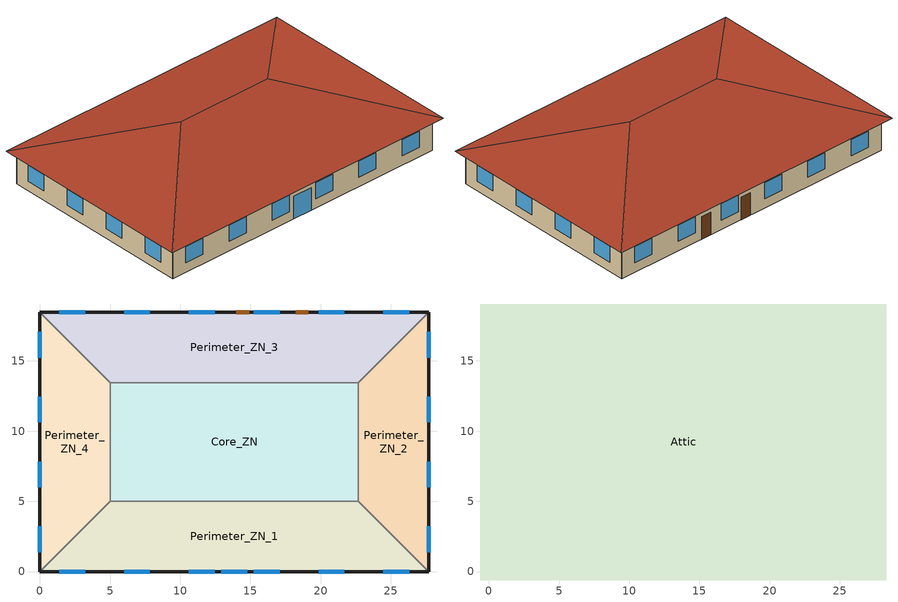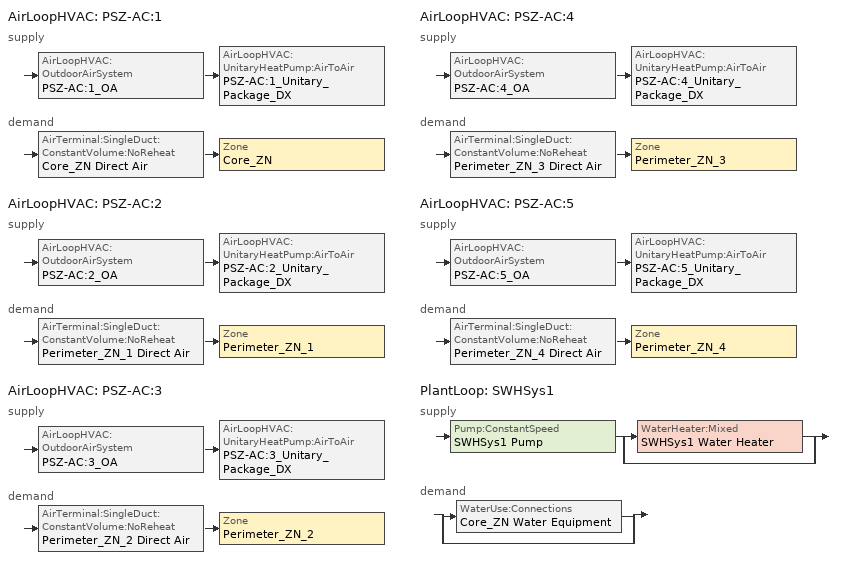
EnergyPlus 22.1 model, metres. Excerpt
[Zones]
Core_ZN
 floor adiabatic (Core_ZN_floor_Ffactor): 5,13.46 22.69,13.46 22.69,5 5,5 z0
 wall to Perimeter_ZN_1 (int_wall): 5,5 22.69,5 z0:3.05
 wall to Perimeter_ZN_2 (int_wall): 22.69,5 22.69,13.46 z0:3.05
 wall to Perimeter_ZN_3 (int_wall): 22.69,13.46 5,13.46 z0:3.05
 wall to Perimeter_ZN_4 (int_wall): 5,13.46 5,5 z0:3.05
Perimeter_ZN_1
 floor ground (Perimeter_ZN_1_floor_Ffactor): 27.69,0 0,0 5,5 22.69,5 z0
 wall outside (nonres_ext_wall_grd): 0,0 27.69,0 z0:3.05
 wall to Perimeter_ZN_4 (int_wall): 5,5 0,0 z0:3.05
 wall to Perimeter_ZN_2 (int_wall): 27.69,0 22.69,5 z0:3.05
 window (Window_U_0.5731_SHGC_South_0.39): 1.39,0 3.22,0 / 6.01,0 7.84,0 / 10.62,0 12.45,0 / 15.24,0 17.07,0 / 19.85,0 21.68,0 / 24.47,0 26.3,0 z0.9:2.42; 12.93,0 14.76,0 z0:2.13
Perimeter_ZN_2
 floor ground (Perimeter_ZN_2_floor_Ffactor): 22.69,13.46 27.69,18.46 27.69,0 22.69,5 z0
 wall outside (nonres_ext_wall_grd): 27.69,0 27.69,18.46 z0:3.05
 wall to Perimeter_ZN_3 (int_wall): 27.69,18.46 22.69,13.46 z0:3.05
 window (Window_U_0.5731_SHGC_East_0.39): 27.69,15.24 27.69,17.07 / 27.69,10.62 27.69,12.45 / 27.69,6.01 27.69,7.84 / 27.69,1.39 27.69,3.22 z0.9:2.42
Perimeter_ZN_3
 floor ground (Perimeter_ZN_3_floor_Ffactor): 5,13.46 0,18.46 27.69,18.46 22.69,13.46 z0
 wall outside (nonres_ext_wall_grd): 27.69,18.46 0,18.46 z0:3.05
 wall to Perimeter_ZN_4 (int_wall): 0,18.46 5,13.46 z0:3.05
 window (Window_U_0.5731_SHGC_North_0.39): 26.3,18.46 24.47,18.46 / 21.68,18.46 19.85,18.46 / 17.07,18.46 15.24,18.46 / 12.45,18.46 10.62,18.46 / 7.84,18.46 6.01,18.46 / 3.22,18.46 1.39,18.46 z0.9:2.42
 door (Swinging Door_con): 14.91,18.46 14,18.46 / 19.13,18.46 18.22,18.46 z0:2.13
Perimeter_ZN_4
 floor ground (Perimeter_ZN_4_floor_Ffactor): 5,5 0,0 0,18.46 5,13.46 z0
 wall outside (nonres_ext_wall_grd): 0,18.46 0,0 z0:3.05
 window (Window_U_0.5731_SHGC_West_0.39): 0,3.22 0,1.39 / 0,7.84 0,6.01 / 0,12.45 0,10.62 / 0,17.07 0,15.24 z0.9:2.42
Attic
 floor outside (ext_soffit_floor): -0.6,19.06 0,18.46 0,0 -0.6,-0.6 z3.05; 0,0 27.69,0 28.29,-0.6 -0.6,-0.6 z3.05; 28.29,19.06 28.29,-0.6 27.69,0 27.69,18.46 z3.05; -0.6,19.06 28.29,19.06 27.69,18.46 0,18.46 z3.05
 floor to Perimeter_ZN_1 (nonres_roof_floor): 0,0 5,5 22.69,5 27.69,0 z3.05
 floor to Perimeter_ZN_4 (nonres_roof_floor): 5,13.46 5,5 0,0 0,18.46 z3.05
 floor to Perimeter_ZN_2 (nonres_roof_floor): 22.69,5 22.69,13.46 27.69,18.46 27.69,0 z3.05
 floor to Core_ZN (nonres_roof_floor): 5,13.46 22.69,13.46 22.69,5 5,5 z3.05
 floor to Perimeter_ZN_3 (nonres_roof_floor): 0,18.46 27.69,18.46 22.69,13.46 5,13.46 z3.05
 roof outside (AtticRoofDeck): 28.29,19.06,3.05 -0.6,19.06,3.05 9.23,9.23,6.33 18.46,9.23,6.33; -0.6,19.06,3.05 -0.6,-0.6,3.05 9.23,9.23,6.33; 28.29,-0.6,3.05 28.29,19.06,3.05 18.46,9.23,6.33; -0.6,-0.6,3.05 28.29,-0.6,3.05 18.46,9.23,6.33 9.23,9.23,6.33
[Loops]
AirLoopHVAC 'PSZ-AC:1'
 supply: AirLoopHVAC:OutdoorAirSystem 'PSZ-AC:1_OA' > AirLoopHVAC:UnitaryHeatPump:AirToAir 'PSZ-AC:1_Unitary_Package_DX'
 demand: AirTerminal:SingleDuct:ConstantVolume:NoReheat 'Core_ZN Direct Air' > Zone 'Core_ZN'
AirLoopHVAC 'PSZ-AC:2'
 supply: AirLoopHVAC:OutdoorAirSystem 'PSZ-AC:2_OA' > AirLoopHVAC:UnitaryHeatPump:AirToAir 'PSZ-AC:2_Unitary_Package_DX'
 demand: AirTerminal:SingleDuct:ConstantVolume:NoReheat 'Perimeter_ZN_1 Direct Air' > Zone 'Perimeter_ZN_1'
AirLoopHVAC 'PSZ-AC:3'
 supply: AirLoopHVAC:OutdoorAirSystem 'PSZ-AC:3_OA' > AirLoopHVAC:UnitaryHeatPump:AirToAir 'PSZ-AC:3_Unitary_Package_DX'
 demand: AirTerminal:SingleDuct:ConstantVolume:NoReheat 'Perimeter_ZN_2 Direct Air' > Zone 'Perimeter_ZN_2'
AirLoopHVAC 'PSZ-AC:4'
 supply: AirLoopHVAC:OutdoorAirSystem 'PSZ-AC:4_OA' > AirLoopHVAC:UnitaryHeatPump:AirToAir 'PSZ-AC:4_Unitary_Package_DX'
 demand: AirTerminal:SingleDuct:ConstantVolume:NoReheat 'Perimeter_ZN_3 Direct Air' > Zone 'Perimeter_ZN_3'
AirLoopHVAC 'PSZ-AC:5'
 supply: AirLoopHVAC:OutdoorAirSystem 'PSZ-AC:5_OA' > AirLoopHVAC:UnitaryHeatPump:AirToAir 'PSZ-AC:5_Unitary_Package_DX'
 demand: AirTerminal:SingleDuct:ConstantVolume:NoReheat 'Perimeter_ZN_4 Direct Air' > Zone 'Perimeter_ZN_4'
PlantLoop 'SWHSys1'
 supply: Pump:ConstantSpeed 'SWHSys1 Pump' > split
  | WaterHeater:Mixed 'SWHSys1 Water Heater'
  | bypass
 demand: split
  | WaterUse:Connections 'Core_ZN Water Equipment'
  | bypass
[Building]
OfficeSmall: North Axis {deg}=0; Terrain=City; Loads Convergence Tolerance Value {W}=0.04; Temperature Convergence Tolerance Value {deltaC}=0.2; Solar Distribution=FullInteriorAndExterior; Maximum Number of Warmup Days=25; Minimum Number of Warmup Days=6
[Site:Location]
Site:Location=Albuquerque.Intl.Sunport_NM_USA WMO=723650; Latitude {N+ S-}=35.04; Longitude {W- E+}=-106.62; Time Zone Relative to GMT {GMT+/-}=-7; Elevation {m}=1620
[SizingPeriod:DesignDay] Day of Month=21; Dry-Bulb Temperature Range Modifier Type=DefaultMultipliers; Humidity Condition Type=Wetbulb; Barometric Pressure {Pa}=83318; Rain {Yes/No}=No; Snow on ground {Yes/No}=No; Daylight Savings Time Indicator=No
Name | Month | Day Type | Maximum Dry-Bulb Temperature {C} | Daily Dry-Bulb Temperature Range {C} | Wetbulb at Maximum Dry-Bulb {C} | Wind Speed {m/s} design conditions vs. traditional 6.71 m/s (15 mph) | Wind Direction {Degrees; N=0, S=180} | Solar Model Indicator | Clearness {0.0 to 1.1} | Wind Speed {m/s} design conditions vs. traditional 3.35 m/s (7mph) | ASHRAE Clear Sky Optical Depth for Beam Irradiance (taub) | ASHRAE Clear Sky Optical Depth for Diffuse Irradiance (taud)
Albuquerque.Intl.Sunport_NM_USA Ann Htg 99.6% Condns DB | 12 | WinterDesignDay | -7.9 | 0 | -7.9 | 3.2 | 0 | ASHRAEClearSky | 0
Albuquerque.Intl.Sunport_NM_USA Ann Clg .4% Condns DB=>MWB | 7 | SummerDesignDay | 35.1 | 13.5 | 15.7 |  | 220 | ASHRAETau |  | 4.4 | 0.463 | 1.887
[Site:WaterMainsTemperature]
Calculation Method=Correlation; Annual average outdoor air temperature {C}=13.6333; Maximum difference in monthly average outdoor air temperatures {C}=23.5
[Site:GroundTemperature:FCfactorMethod]
January Ground Temperature {C}=13.7; February Ground Temperature {C}=7; March Ground Temperature {C}=2.1; April Ground Temperature {C}=2.6; May Ground Temperature {C}=4.3; June Ground Temperature {C}=8.8; July Ground Temperature {C}=13.9; August Ground Temperature {C}=17.8; September Ground Temperature {C}=23.2; October Ground Temperature {C}=25.6; November Ground Temperature {C}=24.1; December Ground Temperature {C}=20.5
[Material:NoMass]
Opaque Door panel_con: MediumRough, 0.251586, 0.9, 0.7, 0.7
Nonres_Roof_Insulation: MediumSmooth, 4.8919, 0.9, 0.7, 0.7
Nonres_Exterior_Wall_Insulation_grd: MediumSmooth, 1.06783, 0.9, 0.7, 0.7
[Construction]
Swinging Door_con: Opaque Door panel_con
InteriorFurnishings: Std Wood 6inch
AtticRoofDeck: F12 Asphalt shingles, G02 16mm plywood
int_wall: G01 13mm gypsum board, G01 13mm gypsum board
ext_soffit_floor: G02 16mm plywood
nonres_roof_floor: G01 16mm gypsum board, Nonres_Roof_Insulation
nonres_ext_wall_grd: F07 25mm stucco, G01 16mm gypsum board, Nonres_Exterior_Wall_Insulation_grd, G01 16mm gypsum board
Window_U_0.5731_SHGC_East_0.39: Glazing Layer East
Window_U_0.5731_SHGC_South_0.39: Glazing Layer South
Window_U_0.5731_SHGC_West_0.39: Glazing Layer West
Window_U_0.5731_SHGC_North_0.39: Glazing Layer North
[Material]
Name | Roughness | Thickness {m} | Conductivity {W/m-K} | Density {kg/m3} | Specific Heat {J/kg-K} | Thermal Absorptance | Solar Absorptance | Visible Absorptance | Absorptance:Thermal | Absorptance:Solar | Absorptance:Visible
Std Wood 6inch | MediumSmooth | 0.15 | 0.12 | 540 | 1210 | 0.9 | 0.7 | 0.7
F07 25mm stucco | Smooth | 0.0254 | 0.72 | 1856 | 840 | 0.9 | 0.7 | 0.7
F12 Asphalt shingles | VeryRough | 0.0032 | 0.04 | 1120 | 1260 |  |  |  | 0.9 | 0.7
G01 13mm gypsum board | Smooth | 0.0127 | 0.16 | 800 | 1090 |  |  |  | 0.9 | 0.7 | 0.5
G01 16mm gypsum board | MediumSmooth | 0.0159 | 0.16 | 800 | 1090
G02 16mm plywood | Smooth | 0.0159 | 0.12 | 544 | 1210
[WindowMaterial:SimpleGlazingSystem] U-Factor {W/m2-K}=3.25421; Solar Heat Gain Coefficient=0.39; Visible Transmittance=0.39
Glazing Layer East; Glazing Layer South; Glazing Layer West; Glazing Layer North
[Construction:FfactorGroundFloor] F-Factor {W/m-K}=1.26363
Name | Area {m2} | PerimeterExposed {m}
Core_ZN_floor_Ffactor | 149.657 | 0
Perimeter_ZN_1_floor_Ffactor; Perimeter_ZN_3_floor_Ffactor | 113.45 | 27.69
Perimeter_ZN_2_floor_Ffactor; Perimeter_ZN_4_floor_Ffactor | 67.3 | 18.46
[Zone] Type=1; Multiplier=1; Ceiling Height {m}=autocalculate; Volume {m3}=autocalculate; Floor Area {m2}=autocalculate
Name | Part of Total Floor Area
Core_ZN; Perimeter_ZN_1; Perimeter_ZN_2; Perimeter_ZN_3; Perimeter_ZN_4 | Yes
Attic | No
[InternalMass] Construction=InteriorFurnishings
Name | Zone or ZoneList | Surface Area {m2}
Core_ZN_InternalMass_1 | Core_ZN | 299.3148
Perimeter_ZN_1_InternalMass_1 | Perimeter_ZN_1 | 226.9
Perimeter_ZN_2_InternalMass_1 | Perimeter_ZN_2 | 134.6
Perimeter_ZN_3_InternalMass_1 | Perimeter_ZN_3 | 226.9
Perimeter_ZN_4_InternalMass_1 | Perimeter_ZN_4 | 134.6
[People] Number of People Calculation Method=Area/Person; Floor Area per Person {m2/person}=18.5806; Fraction Radiant=0.3; Sensible Heat Fraction=AUTOCALCULATE; Activity Level Schedule=ACTIVITY_SCH; Enable ASHRAE 55 Comfort Warnings=No; Mean Radiant Temperature Calculation Type=ZoneAveraged
Name | Zone or ZoneList or Space or SpaceList | Number of People Schedule
Core_ZN | Core_ZN | BLDG_OCC_SCH_wo_SB
Perimeter_ZN_1 | Perimeter_ZN_1 | BLDG_OCC_SCH_wo_SB
Perimeter_ZN_2 | Perimeter_ZN_2 | BLDG_OCC_SCH_w_SB
Perimeter_ZN_3 | Perimeter_ZN_3 | BLDG_OCC_SCH_wo_SB
Perimeter_ZN_4 | Perimeter_ZN_4 | BLDG_OCC_SCH_wo_SB
[Lights] Schedule=ltg_sch_office; Design Level Calculation Method=Watts/Area; Watts per Zone Floor Area {W/m2}=10.67131; Return Air Fraction=0; Fraction Radiant=0.7; Fraction Visible=0.2; Fraction Replaceable=1; Return Air Fraction Calculated from Plenum Temperature=No
Name | Zone or ZoneList or Space or SpaceList
Core_ZN_Lights | Core_ZN
Perimeter_ZN_1_Lights | Perimeter_ZN_1
Perimeter_ZN_2_Lights | Perimeter_ZN_2
Perimeter_ZN_3_Lights | Perimeter_ZN_3
Perimeter_ZN_4_Lights | Perimeter_ZN_4
[ElectricEquipment] Schedule=BLDG_EQUIP_SCH; Design Level Calculation Method=Watts/Area; Watts per Zone Floor Area {W/m2}=6.78
Name | Zone or ZoneList or Space or SpaceList
Core_ZN_MiscPlug_Equip | Core_ZN
Perimeter_ZN_1_MiscPlug_Equip | Perimeter_ZN_1
Perimeter_ZN_2_MiscPlug_Equip | Perimeter_ZN_2
Perimeter_ZN_3_MiscPlug_Equip | Perimeter_ZN_3
Perimeter_ZN_4_MiscPlug_Equip | Perimeter_ZN_4
[ZoneInfiltration:DesignFlowRate] Temperature Term Coefficient=0; Velocity Squared Term Coefficient=0
Name | Zone or ZoneList | Schedule | Design Flow Rate Calculation Method | Design Flow Rate {m3/s} | Flow per Exterior Surface Area {m3/s-m2} | Constant Term Coefficient | Velocity Term Coefficient
Perimeter_ZN_1_Infiltration | Perimeter_ZN_1 | INFIL_QUARTER_ON_SCH | Flow/ExteriorWallArea | 0 | 0.00102523 | 0 | 0.224
Perimeter_ZN_1_Door_Infiltration | Perimeter_ZN_1 | INFIL_Door_Opening_SCH | Flow/Zone | 0.129785 |  | 1 | 0
Perimeter_ZN_2_Infiltration | Perimeter_ZN_2 | INFIL_QUARTER_ON_SCH | Flow/ExteriorWallArea | 0 | 0.00102523 | 0 | 0.224
Perimeter_ZN_3_Infiltration | Perimeter_ZN_3 | INFIL_QUARTER_ON_SCH | Flow/ExteriorWallArea | 0 | 0.00102523 | 0 | 0.224
Perimeter_ZN_4_Infiltration | Perimeter_ZN_4 | INFIL_QUARTER_ON_SCH | Flow/ExteriorWallArea | 0 | 0.00102523 | 0 | 0.224
Attic_Infiltration | Attic | ALWAYS_ON | Flow/Zone | 0.2001 |  | 1 | 0
[Exterior:Lights]
Exterior_Lights: Schedule=Exterior_Lgt_ALWAYS_ON; Design Level {W}=2257.58; Control Option=AstronomicalClock
[DesignSpecification:ZoneAirDistribution]
CM DSZAD Building: Zone Air Distribution Effectiveness in Cooling Mode=1; Zone Air Distribution Effectiveness in Heating Mode=1
[Sizing:Zone] Zone Cooling Design Supply Air Temperature Input Method=SupplyAirTemperature; Zone Cooling Design Supply Air Temperature {C}=12.8; Zone Heating Design Supply Air Temperature Input Method=SupplyAirTemperature; Zone Heating Design Supply Air Temperature {C}=40; Zone Cooling Design Supply Air Humidity Ratio {kg-H2O/kg-air}=0.0085; Zone Heating Design Supply Air Humidity Ratio {kgWater/kgDryAir}=0.008; Cooling Design Air Flow Method=DesignDay; Cooling Design Air Flow Rate {m3/s}=0; Cooling Minimum Air Flow Fraction=0; Heating Design Air Flow Method=DesignDay; Heating Design Air Flow Rate {m3/s}=0
Name | Design Specification Outdoor Air Object
Core_ZN | SZ DSOA Core_ZN
Perimeter_ZN_1 | SZ DSOA Perimeter_ZN_1
Perimeter_ZN_2 | SZ DSOA Perimeter_ZN_2
Perimeter_ZN_3 | SZ DSOA Perimeter_ZN_3
Perimeter_ZN_4 | SZ DSOA Perimeter_ZN_4
[DesignSpecification:OutdoorAir] Outdoor Air Method=Flow/Area; Outdoor Air Flow per Zone Floor Area {m3/s-m2}=0.000508
SZ DSOA Core_ZN; SZ DSOA Perimeter_ZN_1; SZ DSOA Perimeter_ZN_2; SZ DSOA Perimeter_ZN_3; SZ DSOA Perimeter_ZN_4
[ZoneControl:Thermostat] Control Type Schedule=Dual Zone Control Type Sched
Name | Zone or ZoneList | Control 1
Core_ZN Thermostat | Core_ZN | Core_ZN Dual SP Control
Perimeter_ZN_1 Thermostat | Perimeter_ZN_1 | Perimeter_ZN_1 Dual SP Control
Perimeter_ZN_2 Thermostat | Perimeter_ZN_2 | Perimeter_ZN_2 Dual SP Control
Perimeter_ZN_3 Thermostat | Perimeter_ZN_3 | Perimeter_ZN_3 Dual SP Control
Perimeter_ZN_4 Thermostat | Perimeter_ZN_4 | Perimeter_ZN_4 Dual SP Control
[ThermostatSetpoint:DualSetpoint] Heating Setpoint Temperature Schedule=HTGSETP_SCH_NO_OPTIMUM; Cooling Setpoint Temperature Schedule=CLGSETP_SCH_NO_SETBACK
Core_ZN Dual SP Control; Perimeter_ZN_1 Dual SP Control; Perimeter_ZN_2 Dual SP Control; Perimeter_ZN_3 Dual SP Control; Perimeter_ZN_4 Dual SP Control
[Coil:Cooling:DX:SingleSpeed] Availability Schedule=Always_On; Gross Rated Total Cooling Capacity {W}=AUTOSIZE; Gross Rated Sensible Heat Ratio=AUTOSIZE; Gross Rated Cooling COP {W/W}=3.14722; Rated Air Flow Rate {m3/s}=AUTOSIZE; Total Cooling Capacity Function of Temperature Curve=SmDXalt_CapFT; Total Cooling Capacity Function of Flow Fraction Curve=SmDXalt_CapFF; Energy Input Ratio Function of Temperature Curve=SmDXalt_EIRFT; Energy Input Ratio Function of Flow Fraction Curve=SmDXalt_EIRFF; Part Load Fraction Correlation Curve=SmDXalt_PLR
PSZ-AC:1 HP Cooling Coil; PSZ-AC:2 HP Cooling Coil; PSZ-AC:3 HP Cooling Coil; PSZ-AC:4 HP Cooling Coil; PSZ-AC:5 HP Cooling Coil
[Coil:Heating:DX:SingleSpeed] Availability Schedule=Always_On; Gross Rated Heating Capacity {W}=AUTOSIZE; Gross Rated Heating COP {W/W}=3.00696; Rated Air Flow Rate {m3/s}=AUTOSIZE; Heating Capacity Function of Temperature Curve=HPACHeatCapFT; Heating Capacity Function of Flow Fraction Curve=HPACHeatCapFF; Energy Input Ratio Function of Temperature Curve=HPACHeatEIRFT; Energy Input Ratio Function of Flow Fraction Curve=HPACHeatEIRFF; Part Load Fraction Correlation Curve=HPACHeatPLFFPLR; Defrost Energy Input Ratio Function of Temperature Curve=HPACDefrostCAPFT; Minimum Outdoor Dry-Bulb Temperature for Compressor Operation {C}=-12.2; Maximum Outdoor Dry-Bulb Temperature for Defrost Operation {C}=1.67; Crankcase Heater Capacity {W}=50; Maximum Outdoor Dry-Bulb Temperature for Crankcase Heater Operation {C}=4.4; Defrost Strategy=ReverseCycle; Defrost Control=OnDemand; Resistive Defrost Heater Capacity {W}=AUTOSIZE
PSZ-AC:1 Heating Coil; PSZ-AC:2 Heating Coil; PSZ-AC:3 Heating Coil; PSZ-AC:4 Heating Coil; PSZ-AC:5 Heating Coil
[Sizing:System] Type of Load to Size On=Sensible; Design Outdoor Air Flow Rate {m3/s}=AUTOSIZE; Central Heating Maximum System Air Flow Ratio=1; Preheat Design Temperature {C}=7; Preheat Design Humidity Ratio {kgWater/kgDryAir}=0.008; Precool Design Temperature {C}=12.8; Precool Design Humidity Ratio {kgWater/kgDryAir}=0.008; Central Cooling Design Supply Air Temperature {C}=12.8; Central Heating Design Supply Air Temperature {C}=40; Type of Zone Sum to Use=NonCoincident; 100% Outdoor Air in Cooling=No; 100% Outdoor Air in Heating=No; Central Cooling Design Supply Air Humidity Ratio {kgWater/kgDryAir}=0.0085; Central Heating Design Supply Air Humidity Ratio {kgWater/kgDryAir}=0.008; Cooling Supply Air Flow Rate Method=DesignDay; Cooling Supply Air Flow Rate {m3/s}=0; Heating Supply Air Flow Rate Method=DesignDay; Heating Supply Air Flow Rate {m3/s}=0; System Outdoor Air Method=ZoneSum; Zone Maximum Outdoor Air Fraction=1; Cooling Design Capacity Method=CoolingDesignCapacity; Cooling Design Capacity {W}=autosize; Heating Design Capacity Method=HeatingDesignCapacity; Heating Design Capacity {W}=autosize; Central Cooling Capacity Control Method=OnOff
PSZ-AC:1; PSZ-AC:2; PSZ-AC:3; PSZ-AC:4; PSZ-AC:5
[AirTerminal:SingleDuct:ConstantVolume:NoReheat] Availability Schedule=Always_On; Maximum Air Flow Rate {m3/s}=AUTOSIZE
Core_ZN Direct Air; Perimeter_ZN_1 Direct Air; Perimeter_ZN_2 Direct Air; Perimeter_ZN_3 Direct Air; Perimeter_ZN_4 Direct Air
[Zone equipment]
Core_ZN: Core_ZN Direct Air
Perimeter_ZN_1: Perimeter_ZN_1 Direct Air
Perimeter_ZN_2: Perimeter_ZN_2 Direct Air
Perimeter_ZN_3: Perimeter_ZN_3 Direct Air
Perimeter_ZN_4: Perimeter_ZN_4 Direct Air
[Fan:OnOff] Availability Schedule=HVACOperationSchd; Fan Total Efficiency=0.53625; Pressure Rise {Pa}=622.5; Maximum Flow Rate {m3/s}=autosize; Motor Efficiency=0.825; Motor In Airstream Fraction=1
PSZ-AC:1 Fan; PSZ-AC:2 Fan; PSZ-AC:3 Fan; PSZ-AC:4 Fan; PSZ-AC:5 Fan
[Coil:Heating:Fuel] Availability Schedule=Always_On; Fuel Type=NaturalGas; Burner Efficiency=0.8; Nominal Capacity {W}=autosize
PSZ-AC:1_SuppHeatCoil; PSZ-AC:2_SuppHeatCoil; PSZ-AC:3_SuppHeatCoil; PSZ-AC:4_SuppHeatCoil; PSZ-AC:5_SuppHeatCoil
[AirLoopHVAC:UnitaryHeatPump:AirToAir] Availability Schedule=Always_On; Cooling Supply Air Flow Rate {m3/s}=AUTOSIZE; Heating Supply Air Flow Rate {m3/s}=AUTOSIZE; No Load Supply Air Flow Rate {m3/s}=AUTOSIZE; Maximum Supply Air Temperature from Supplemental Heater {C}=AUTOSIZE; Maximum Outdoor Dry-Bulb Temperature for Supplemental Heater Operation {C}=4.44; Fan Placement=BlowThrough; Supply Air Fan Operating Mode Schedule=HVACOperationSchd
Name | Controlling Zone or Thermostat Location | Supply Air Fan | Heating Coil | Cooling Coil | Supplemental Heating Coil
PSZ-AC:1_Unitary_Package_DX | Core_ZN | PSZ-AC:1 Fan | PSZ-AC:1 Heating Coil | PSZ-AC:1 HP Cooling Coil | PSZ-AC:1_SuppHeatCoil
PSZ-AC:2_Unitary_Package_DX | Perimeter_ZN_1 | PSZ-AC:2 Fan | PSZ-AC:2 Heating Coil | PSZ-AC:2 HP Cooling Coil | PSZ-AC:2_SuppHeatCoil
PSZ-AC:3_Unitary_Package_DX | Perimeter_ZN_2 | PSZ-AC:3 Fan | PSZ-AC:3 Heating Coil | PSZ-AC:3 HP Cooling Coil | PSZ-AC:3_SuppHeatCoil
PSZ-AC:4_Unitary_Package_DX | Perimeter_ZN_3 | PSZ-AC:4 Fan | PSZ-AC:4 Heating Coil | PSZ-AC:4 HP Cooling Coil | PSZ-AC:4_SuppHeatCoil
PSZ-AC:5_Unitary_Package_DX | Perimeter_ZN_4 | PSZ-AC:5 Fan | PSZ-AC:5 Heating Coil | PSZ-AC:5 HP Cooling Coil | PSZ-AC:5_SuppHeatCoil
[Controller:OutdoorAir] Minimum Outdoor Air Flow Rate {m3/s}=AUTOSIZE; Maximum Outdoor Air Flow Rate {m3/s}=AUTOSIZE; Economizer Control Type=NoEconomizer; Economizer Control Action Type=ModulateFlow; Economizer Maximum Limit Dry-Bulb Temperature {C}=28; Economizer Maximum Limit Enthalpy {J/kg}=64000; Lockout Type=LockoutWithHeating; Minimum Limit Type=FixedMinimum; Minimum Outdoor Air Schedule=MinOA_Sched
PSZ-AC:1_OA_Controller; PSZ-AC:2_OA_Controller; PSZ-AC:3_OA_Controller; PSZ-AC:4_OA_Controller; PSZ-AC:5_OA_Controller
[Controller:MechanicalVentilation] Availability Schedule=MinOA_Sched; Demand Controlled Ventilation=No; System Outdoor Air Method=ZoneSum; Design Specification Zone Air Distribution Object=CM DSZAD Building
Name | Zone 1 | Design Specification Outdoor Air Object
Core_ZN_DCV | Core_ZN | SZ DSOA Core_ZN
Perimeter_ZN_1_DCV | Perimeter_ZN_1 | SZ DSOA Perimeter_ZN_1
Perimeter_ZN_2_DCV | Perimeter_ZN_2 | SZ DSOA Perimeter_ZN_2
Perimeter_ZN_3_DCV | Perimeter_ZN_3 | SZ DSOA Perimeter_ZN_3
Perimeter_ZN_4_DCV | Perimeter_ZN_4 | SZ DSOA Perimeter_ZN_4
[AirLoopHVAC] Design Supply Air Flow Rate {m3/s}=AUTOSIZE
PSZ-AC:1; PSZ-AC:2; PSZ-AC:3; PSZ-AC:4; PSZ-AC:5
[AvailabilityManager:NightCycle] Applicability Schedule=Always_On; Fan Schedule=HVACOperationSchd; Control Type=CycleOnAny; Thermostat Tolerance {deltaC}=1; Cycling Run Time Control Type=FixedRunTime; Cycling Run Time {s}=1800
PSZ-AC:1 Availability Manager; PSZ-AC:2 Availability Manager; PSZ-AC:3 Availability Manager; PSZ-AC:4 Availability Manager; PSZ-AC:5 Availability Manager
[SetpointManager:SingleZone:Heating] Control Variable=Temperature; Minimum Supply Air Temperature {C}=12.8; Maximum Supply Air Temperature {C}=40
Name | Control Zone | Setpoint Node or NodeList
SupAirTemp MngrCore_ZN - Htg | Core_ZN | PSZ-AC:1 Supply Equipment Outlet Node
SupAirTemp MngrPerimeter_ZN_1 - Htg | Perimeter_ZN_1 | PSZ-AC:2 Supply Equipment Outlet Node
SupAirTemp MngrPerimeter_ZN_2 - Htg | Perimeter_ZN_2 | PSZ-AC:3 Supply Equipment Outlet Node
SupAirTemp MngrPerimeter_ZN_3 - Htg | Perimeter_ZN_3 | PSZ-AC:4 Supply Equipment Outlet Node
SupAirTemp MngrPerimeter_ZN_4 - Htg | Perimeter_ZN_4 | PSZ-AC:5 Supply Equipment Outlet Node
[SetpointManager:SingleZone:Cooling] Control Variable=Temperature; Minimum Supply Air Temperature {C}=12.8; Maximum Supply Air Temperature {C}=40
Name | Control Zone | Setpoint Node or NodeList
SupAirTemp MngrCore_ZN - Clg | Core_ZN | PSZ-AC:1 Zone Equipment Inlet Node
SupAirTemp MngrPerimeter_ZN_1 - Clg | Perimeter_ZN_1 | PSZ-AC:2 Zone Equipment Inlet Node
SupAirTemp MngrPerimeter_ZN_2 - Clg | Perimeter_ZN_2 | PSZ-AC:3 Zone Equipment Inlet Node
SupAirTemp MngrPerimeter_ZN_3 - Clg | Perimeter_ZN_3 | PSZ-AC:4 Zone Equipment Inlet Node
SupAirTemp MngrPerimeter_ZN_4 - Clg | Perimeter_ZN_4 | PSZ-AC:5 Zone Equipment Inlet Node
[SetpointManager:MixedAir] Control Variable=Temperature
Name | Setpoint Node or NodeList
PSZ-AC:1_OAMixed Air Temp Manager | PSZ-AC:1 Mixed Air Outlet
PSZ-AC:2_OAMixed Air Temp Manager | PSZ-AC:2 Mixed Air Outlet
PSZ-AC:3_OAMixed Air Temp Manager | PSZ-AC:3 Mixed Air Outlet
PSZ-AC:4_OAMixed Air Temp Manager | PSZ-AC:4 Mixed Air Outlet
PSZ-AC:5_OAMixed Air Temp Manager | PSZ-AC:5 Mixed Air Outlet
[WaterHeater:Mixed]
SWHSys1 Water Heater: Tank Volume {m3}=0.1514; Setpoint Temperature Schedule=SHWSys1 Water Heater Setpoint Temperature Schedule; Deadband Temperature Difference {deltaC}=2; Maximum Temperature Limit {C}=82.2222; Heater Control Type=Cycle; Heater Maximum Capacity {W}=11722.84; Heater Fuel Type=ELECTRICITY; Heater Thermal Efficiency=1; Off Cycle Parasitic Fuel Consumption Rate {W}=572; Off Cycle Parasitic Fuel Type=ELECTRICITY; Off Cycle Parasitic Heat Fraction to Tank=0; On Cycle Parasitic Fuel Consumption Rate {W}=572; On Cycle Parasitic Fuel Type=ELECTRICITY; Ambient Temperature Indicator=zone; Ambient Temperature Zone=CORE_ZN; Off Cycle Loss Coefficient to Ambient Temperature {W/K}=1.87018; On Cycle Loss Coefficient to Ambient Temperature {W/K}=1.87018; Peak Use Flow Rate {m3/s}=4.048e-06; Use Flow Rate Fraction Schedule=BLDG_SWH_SCH
[Sizing:Plant]
SWHSys1: Loop Type=Heating; Design Loop Exit Temperature {C}=48.89; Loop Design Temperature Difference {deltaC}=5
[PlantLoop]
SWHSys1: Fluid Type=WATER; Plant Equipment Operation Scheme=SWHSys1 Loop Operation Scheme List; Maximum Loop Temperature {C}=48.89; Minimum Loop Temperature {C}=10; Maximum Loop Flow Rate {m3/s}=AUTOSIZE; Minimum Loop Flow Rate {m3/s}=0; Plant Loop Volume {m3}=AUTOSIZE; Load Distribution Scheme=Optimal
[Pump:ConstantSpeed]
SWHSys1 Pump: Design Flow Rate {m3/s}=autosize; Design Pump Head {Pa}=0.001; Design Power Consumption {W}=AUTOSIZE; Motor Efficiency=0.3; Fraction of Motor Inefficiencies to Fluid Stream=0; Pump Control Type=Intermittent
[PlantEquipmentList]
SWHSys1 Equipment List: SWHSys1 Water Heater
[PlantEquipmentOperation:HeatingLoad]
SWHSys1 Operation Scheme: Load Range 1 Lower Limit {W}=0; Load Range 1 Upper Limit {W}=1000000000000000; Range 1 Equipment List=SWHSys1 Equipment List
[PlantEquipmentOperationSchemes]
SWHSys1 Loop Operation Scheme List: Control Scheme 1=SWHSys1 Operation Scheme; Control Scheme 1 Schedule=PlantOnSched
[SetpointManager:Scheduled]
SWHSys1 Loop Setpoint Manager: Control Variable=Temperature; Schedule=SHWSys1-Loop-Temp-Schedule; Setpoint Node or NodeList=SWHSys1 Supply Outlet Node
[WaterUse:Equipment]
Core_ZN Water Equipment: Peak Flow Rate {m3/s}=4.048e-06; Flow Rate Fraction Schedule=BLDG_SWH_SCH; Target Temperature Schedule=Core_ZN Water Equipment Temp Sched; Hot Water Supply Temperature Schedule=Core_ZN Water Equipment Hot Supply Temp Sched; Zone=Core_ZN; Sensible Fraction Schedule=Core_ZN Water Equipment Sensible fract sched; Latent Fraction Schedule=Core_ZN Water Equipment Latent fract sched
[WaterUse:Connections]
Core_ZN Water Equipment: Water Use Equipment 1=Core_ZN Water Equipment
[SCHEDULE:COMPACT]
ltg_sch_office: Through: 12/31, For: SummerDesignDay, Until: 24:00, 1, For: WinterDesignDay, Until: 24:00, 0, For: Weekdays, Until: 5:00, 0.18, Until: 7:00, 0.23, Until: 8:00, 0.42, Until: 12:00, 0.9, Until: 13:00, 0.8, Until: 17:00, 0.9, Until: 18:00, 0.61, Until: 20:00, 0.42, Until: 22:00, 0.32, Until: 23:00, 0.23, Until: 24:00, 0.18, For: Saturday, Until: 24:00, 0.18, For: AllOtherDays, Until: 24:00, 0.18
[Schedule:Compact]
BLDG_EQUIP_SCH: Through: 12/31, For: WeekDays, Until: 6:00, 0.5, Until: 8:00, 0.5, Until: 12:00, 1, Until: 13:00, 0.94, Until: 17:00, 1, Until: 18:00, 0.5, Until: 23:00, 0.2, Until: 24:00, 0.2, For: Weekends, Until: 24:00, 0.2, For: Holiday, Until: 24:00, 0.2, For: WinterDesignDay, Until: 24:00, 0, For: SummerDesignDay, Until: 24:00, 1, For: CustomDay1, Until: 24:00, 0, For: CustomDay2, Until: 24:00, 0
BLDG_OCC_SCH_w_SB: Through: 12/31, For: Weekdays, Until: 01:00, 0, Until: 02:00, 0, Until: 03:00, 0, Until: 04:00, 0, Until: 05:00, 0, Until: 06:00, 0, Until: 07:00, 0.11, Until: 08:00, 0.21, Until: 09:00, 1, Until: 10:00, 1, Until: 11:00, 0, Until: 12:00, 1, Until: 13:00, 0, Until: 14:00, 1, Until: 15:00, 0, Until: 16:00, 1, Until: 17:00, 1, Until: 18:00, 0.32, Until: 19:00, 0.11, Until: 20:00, 0.11, Until: 21:00, 0.11, Until: 22:00, 0.11, Until: 23:00, 0.05, Until: 24:00, 0, For: Weekends, Until: 01:00, 0, Until: 02:00, 0, Until: 03:00, 0, Until: 04:00, 0, Until: 05:00, 0, Until: 06:00, 0, Until: 07:00, 0, Until: 08:00, 0, Until: 09:00, 0, Until: 10:00, 0, Until: 11:00, 0, Until: 12:00, 0, Until: 13:00, 0, Until: 14:00, 0, Until: 15:00, 0, Until: 16:00, 0, Until: 17:00, 0, Until: 18:00, 0, Until: 19:00, 0, Until: 20:00, 0, Until: 21:00, 0, Until: 22:00, 0, Until: 23:00, 0, Until: 24:00, 0, For: Holiday, Until: 24:00, 0, For: WinterDesignDay, Until: 24:00, 0, For: SummerDesignDay, Until: 24:00, 1, For: CustomDay1, Until: 24:00, 0, For: CustomDay2, Until: 24:00, 0
BLDG_OCC_SCH_wo_SB: Through: 12/31, For: Weekdays, Until: 01:00, 0, Until: 02:00, 0, Until: 03:00, 0, Until: 04:00, 0, Until: 05:00, 0, Until: 06:00, 0, Until: 07:00, 0.11, Until: 08:00, 0.21, Until: 09:00, 1, Until: 10:00, 1, Until: 11:00, 1, Until: 12:00, 1, Until: 13:00, 0.610395, Until: 14:00, 1, Until: 15:00, 1, Until: 16:00, 1, Until: 17:00, 1, Until: 18:00, 0.32, Until: 19:00, 0.11, Until: 20:00, 0.11, Until: 21:00, 0.11, Until: 22:00, 0.11, Until: 23:00, 0.05, Until: 24:00, 0, For: Weekends, Until: 01:00, 0, Until: 02:00, 0, Until: 03:00, 0, Until: 04:00, 0, Until: 05:00, 0, Until: 06:00, 0, Until: 07:00, 0, Until: 08:00, 0, Until: 09:00, 0, Until: 10:00, 0, Until: 11:00, 0, Until: 12:00, 0, Until: 13:00, 0, Until: 14:00, 0, Until: 15:00, 0, Until: 16:00, 0, Until: 17:00, 0, Until: 18:00, 0, Until: 19:00, 0, Until: 20:00, 0, Until: 21:00, 0, Until: 22:00, 0, Until: 23:00, 0, Until: 24:00, 0, For: Holiday, Until: 24:00, 0, For: WinterDesignDay, Until: 24:00, 0, For: SummerDesignDay, Until: 24:00, 1, For: CustomDay1, Until: 24:00, 0, For: CustomDay2, Until: 24:00, 0
INFIL_QUARTER_ON_SCH: Through: 12/31, For: Weekdays, Until: 07:00, 1, Until: 19:00, 0.25, Until: 24:00, 1, For: Saturday, Until: 07:00, 1, Until: 18:00, 0.25, Until: 24:00, 1, For: WinterDesignDay SummerDesignDay, Until: 24:00, 1, For: Sunday Holidays AllOtherDays, Until: 24:00, 1
INFIL_Door_Opening_SCH: Through: 12/31, For: Weekdays, Until: 06:00, 0, Until: 07:00, 0.144, Until: 08:00, 1, Until: 12:00, 0.144, Until: 13:00, 1, Until: 17:00, 0.144, Until: 18:00, 1, Until: 19:00, 0.144, Until: 24:00, 0, For: Saturday Sunday Holidays AllOtherDays, Until: 24:00, 0
BLDG_SWH_SCH: Through: 12/31, For: WeekDays, Until: 7:00, 0, Until: 8:00, 0.27, Until: 9:00, 0.55, Until: 11:00, 0.64, Until: 12:00, 0.82, Until: 13:00, 1, Until: 14:00, 0.91, Until: 16:00, 0.55, Until: 17:00, 0.73, Until: 19:00, 0.37, Until: 20:00, 0.18, Until: 21:00, 0.27, Until: 22:00, 0.09, Until: 24:00, 0, For: Weekends, Until: 24:00, 0, For: Holiday, Until: 24:00, 0, For: WinterDesignDay, Until: 7:00, 0, Until: 8:00, 0.27, Until: 9:00, 0.55, Until: 11:00, 0.64, Until: 12:00, 0.82, Until: 13:00, 1, Until: 14:00, 0.91, Until: 16:00, 0.55, Until: 17:00, 0.73, Until: 19:00, 0.37, Until: 20:00, 0.18, Until: 21:00, 0.27, Until: 22:00, 0.09, Until: 24:00, 0, For: SummerDesignDay, Until: 7:00, 0, Until: 8:00, 0.27, Until: 9:00, 0.55, Until: 11:00, 0.64, Until: 12:00, 0.82, Until: 13:00, 1, Until: 14:00, 0.91, Until: 16:00, 0.55, Until: 17:00, 0.73, Until: 19:00, 0.37, Until: 20:00, 0.18, Until: 21:00, 0.27, Until: 22:00, 0.09, Until: 24:00, 0, For: CustomDay1, Until: 24:00, 0, For: CustomDay2, Until: 24:00, 0
ALWAYS_ON; Exterior_Lgt_ALWAYS_ON; PlantOnSched; MinOA_Sched: Through: 12/31, For: AllDays, Until: 24:00, 1
HVACOperationSchd: Through: 12/31, For: Weekdays SummerDesignDay, Until: 06:00, 0, Until: 19:00, 1, Until: 24:00, 0, For: Weedends WinterDesignDay, Until: 24:00, 0, For: Holidays AllOtherDays, Until: 24:00, 0
HTGSETP_SCH_NO_OPTIMUM: Through: 12/31, For: WeekDays, Until: 6:00, 15.56, Until: 7:00, 21.11, Until: 19:00, 21.11, Until: 24:00, 15.56, For: Weekends, Until: 24:00, 15.56, For: Holiday, Until: 24:00, 15.56, For: WinterDesignDay, Until: 24:00, 21.11, For: SummerDesignDay, Until: 24:00, 15.56, For: CustomDay1, Until: 24:00, 15.56, For: CustomDay2, Until: 24:00, 15.56
CLGSETP_SCH_NO_SETBACK: Through: 12/31, For: WeekDays, Until: 6:00, 23.89, Until: 7:00, 23.89, Until: 18:00, 23.89, Until: 24:00, 23.89, For: Weekends, Until: 24:00, 23.89, For: Holiday, Until: 24:00, 23.89, For: WinterDesignDay, Until: 24:00, 29.44, For: SummerDesignDay, Until: 24:00, 23.89, For: CustomDay1, Until: 24:00, 23.89, For: CustomDay2, Until: 24:00, 23.89
Dual Zone Control Type Sched: Through: 12/31, For: AllDays, Until: 24:00, 4
ACTIVITY_SCH: Through: 12/31, For: AllDays, Until: 24:00, 120
Core_ZN Water Equipment Latent fract sched: Through: 12/31, For: AllDays, Until: 24:00, 0.05
Core_ZN Water Equipment Sensible fract sched: Through: 12/31, For: AllDays, Until: 24:00, 0.2
Core_ZN Water Equipment Temp Sched: Through: 12/31, For: AllDays, Until: 24:00, 48.8
Core_ZN Water Equipment Hot Supply Temp Sched: Through: 12/31, For: AllDays, Until: 24:00, 55
SHWSys1-Loop-Temp-Schedule; SHWSys1 Water Heater Setpoint Temperature Schedule: Through: 12/31, For: AllDays, Until: 24:00, 60
[Curve:Quadratic]
Name | Coefficient1 Constant | Coefficient2 x | Coefficient3 x**2 | Minimum Value of x | Maximum Value of x
SmDXalt_CapFF | 0.8 | 0.2 | 0 | 0.5 | 1.5
SmDXalt_EIRFF | 1.156 | -0.1816 | 0.0256 | 0.5 | 1.5
SmDXalt_PLR; HPACHeatPLFFPLR | 0.85 | 0.15 | 0 | 0 | 1
HPACHeatEIRFF | 1.3824 | -0.4336 | 0.0512 | 0 | 1
[Curve:Biquadratic] Minimum Value of x=12.77778; Maximum Value of x=23.88889; Minimum Value of y=21.11111; Maximum Value of y=46.11111
Name | Coefficient1 Constant | Coefficient2 x | Coefficient3 x**2 | Coefficient4 y | Coefficient5 y**2 | Coefficient6 x*y
SmDXalt_CapFT | 0.766956 | 0.0107756 | -4.14703e-05 | 0.00134961 | -0.000261144 | 0.000457488
SmDXalt_EIRFT; HPACDefrostCAPFT | 0.297145 | 0.0430933 | -0.000748766 | 0.00597727 | 0.000482112 | -0.000956448
[Curve:Cubic]
Name | Coefficient1 Constant | Coefficient2 x | Coefficient3 x**2 | Coefficient4 x**3 | Minimum Value of x | Maximum Value of x
HPACHeatCapFT | 0.758746 | 0.027626 | 0.000148716 | 3.4992e-06 | -20 | 20
HPACHeatCapFF | 0.84 | 0.16 | 0 | 0 | 0.5 | 1.5
HPACHeatEIRFT | 1.19248 | -0.0300438 | 0.00103745 | -2.3328e-05 | -20 | 20
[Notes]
The DOE Prototype Building Models were developed by Pacific Northwest National Laboratory (PNNL), under contract with the U.S.
Department of Energy (DOE).  These building models were derived from DOE's Commercial Reference Building Models with modifications
based on input from the ASHRAE Standard 90.1 committee, the Advanced Energy Design Guide series, and building industry experts. The
prototypes models were developed to quantify energy saving impacts from newly published editions of ASHRAE Standard 90.1, 189.1, IECC,
and other energy codes and standards.  The basic building descriptions can be found in the Scorecards posted at www.energycodes.gov
website. The recommended citation of the prototype models is
DOE and PNNL. 2023. Commercial Prototype Building Models, Richland, WA, Pacific Northwest National Laboratory. Available at https://www.energycodes.gov/development/commercial/prototype_models.
Detailed descriptions of the prototype model development and addenda modeling strategies can be found in the following  reports:
Maddox D.E., J. Zhang, Y. Xie, W. Xu, X. Liu, S. Wang, and M.I. Rosenberg. 2022. Energy and Energy Cost Savings Analysis of the 2021 IECC
for Commercial Buildings. PNNL-32816. Richland, WA: Pacific Northwest National Laboratory.
Zhang J., M.I. Rosenberg, J. Lerond, Y. Xie, C. Chandrasekharan Nambiar, Y. Chen, and R. Hart, et al. 2021. Energy Savings Analysis:
ANSI/ASHRAE/IES Standard 90.1-2019. PNNL-31488. Richland, WA: Pacific Northwest National Laboratory.
Zhang, J., Y. Chen, Y. Xie, M. Rosenberg, R. Hart. Energy and Energy Cost Savings Analysis of the 2018 IECC for Commercial Buildings.
2018. PNNL-28125. Richland, WA: Pacific Northwest National Laboratory.
DOE. 2017. Energy Savings Analysis: ANSI/ASHRAE/IES Standard 90.1-2016. Prepared by Athalye, R.A, M.A. Halverson, M.I. Rosenberg, B. Liu,
J. Zhang, R. Hart, V.V. Mendon, S. Goel, Y. Chen, Y. Xie, and M. Zhao, Richland, WA, Pacific Northwest National Laboratory. https://www.energycodes.gov/sites/default/files/documents/02202018_Standard_90.1-2016_Determination_TSD.pdf.
Zhang, J., Y. Xie, R.A. Athalye, J. Zhuge, M. Rosenberg, R. Hart, and B. Liu. Energy and Energy Cost Savings Analysis of the 2015 IECC
for Commercial Buildings. 2015. PNNL-24269 Rev. 1. Richland, WA: Pacific Northwest National
Laboratory. https://www.energycodes.gov/sites/default/files/documents/2015_IECC_Commercial_Analysis.pdf.
Halverson M.A., M.I. Rosenberg, W. Wang, J. Zhang, V.V. Mendon, R.A. Athalye, Y. Xie, R. Hart, S. Goel, 2014. ANSI/ASHRAE/IES Standard
90.1-2013 Determination of Energy Savings: Quantitative Analysis, PNNL-23479. Richland, WA: Pacific Northwest National Laboratory. https://www.energycodes.gov/sites/default/files/documents/901-2013_finalCommercialDeterminationQuantitativeAnalysis_TSD_0.pdf.
Goel S., R.A. Athalye, W. Wang, J. Zhang, M.I. Rosenberg, Y. Xie, and R. Hart, et al. 2014. Enhancements to ASHRAE Standard 90.1
Prototype Building Models. PNNL-23269. Richland, WA: Pacific Northwest National Laboratory. https://www.pnnl.gov/main/publications/external/technical_reports/PNNL-23269.pdf.
Zhang J., R.A. Athalye, R. Hart, M.I. Rosenberg, Y. Xie, S. Goel, and V.V. Mendon, et al. 2013. Energy and Energy Cost Savings Analysis
of the IECC for Commercial Buildings. PNNL-22760. Richland, WA: Pacific Northwest National Laboratory. http://www.pnnl.gov/main/publications/external/technical_reports/PNNL-22760.pdf.
Thornton B.A., M.I. Rosenberg, E.E. Richman, W. Wang, Y. Xie, J. Zhang, H. Cho, VV Mendon, R.A. Athalye, and B. Liu. 2011. Achieving
the 30% Goal: Energy and Cost Savings Analysis of ASHRAE Standard 90.1-2010. PNNL-20405. Richland, WA: Pacific Northwest National
Laboratory.  https://www.energycodes.gov/sites/default/files/documents/BECP_Energy_Cost_Savings_STD2010_May2011_v00.pdf.
WeatherFile:  USA_NM_Albuquerque.Intl.Sunport.723650_TMY3.epw
GPARM parameters as input:
Case = ASHRAE901_OfficeSmall_STD2004_Albuquerque
AnalysisPurpose = ProgressIndicator
AnalysisCodeName = ASHRAE901
AnalysisAmendment = NoneAmend
AnalysisPrototype = OfficeSmall
AnalysisScope = National
AnalysisState = National
AnalysisCity = USA_NM_Albuquerque
AnalysisCustomFlag = Default
hvac_autogen = Default
roof_solar_absorp = 0.7
sidelighting_control = no
economizer = DifferentialDryBulb
skip_economizer_control = No
exterior_lights_watts = 2257.58
exterior_lights_watts_a =
exterior_lights_watts_b =
door_infil = 0.129785425
frac_ofpk = 0.144
damper_sch = MinOA_Sched
economizer_lockout = LockoutWithHeating
STD189_overhang = no
ext_lgt_sch = Exterior_Lgt_ALWAYS_ON
HtgSetP_Sch = HTGSETP_SCH_NO_OPTIMUM
CLGSETP_SCH = CLGSETP_SCH_NO_SETBACK
pipe_heat_loss = 572
skip_EMSprogram = yes
Wfile_TMY3 = USA_NM_Albuquerque.Intl.Sunport.723650_TMY3.epw
receptacle_ctrl_occ_reduction_frac = 1
receptacle_ctrl_unocc_reduction_frac = 1
CodeName = ASHRAE90.1_STD2004
exterior_lights_watts_c = 0
LPD_Ctrl = 0
office_standby_mode =
Core_ZN_SWH_flow = 4.048e-06
VT_Elec_Wheater = No
roof_emissivity = 0.9
ZoneSysMapID = DEFAULT
Filename_left = ASHRAE901_OfficeSmall_STD2004_Albuquerque
Zone_left = Zone 4B
